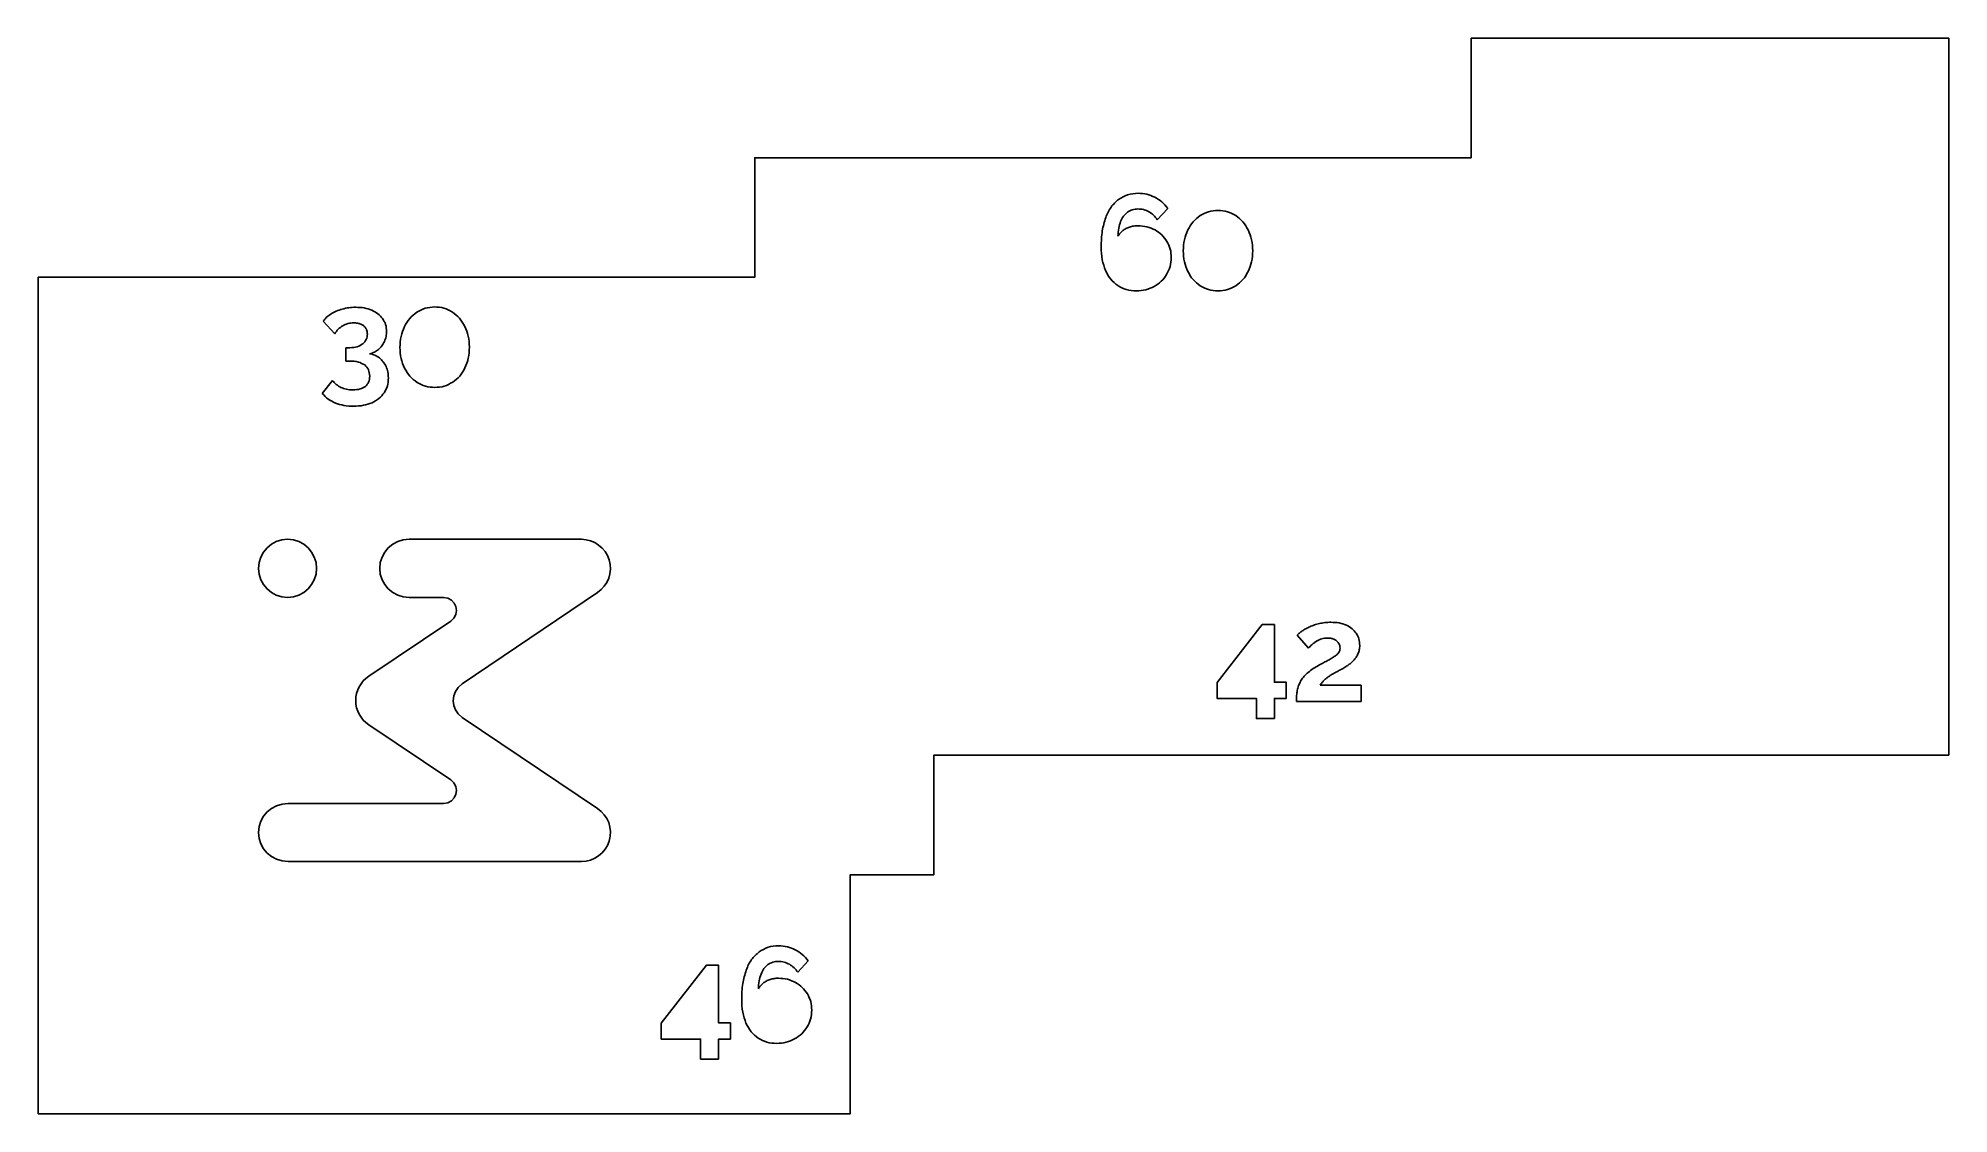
# Model space of a CAD drawing. Header units: millimetres. Extents: x -36.4 to 43.6, y -18.5 to 26.5.
import ezdxf

# ---------------------------------------------------------------- set-up
doc = ezdxf.new("R2010")
doc.units = ezdxf.units.MM
doc.layers.get('0').update_dxf_attribs({"linetype": 'CONTINUOUS'})

msp = doc.modelspace()

# ---------------------------------------------------------------- linework, layer by layer
for p, q in [((10.94, 19.428), (10.506, 18.954)), ((-23.94, 14.182), (-24.415, 14.709)), ((-23.473, 13.034), (-23.476, 13.598)), ((-23.476, 13.598), (-23.301, 13.598)), ((-23.315, 13.035), (-23.473, 13.034)), ((-24.459, 11.684), (-24.033, 12.221)), ((-20.816, 5.58), (-13.604, 5.58)), ((-12.934, 3.357), (-18.606, -0.472)), ((-19.384, 3.147), (-20.816, 3.147)), ((-22.515, -0.144), (-19.083, 2.158)), ((16.841, 1.023), (16.362, 1.575)), ((17.326, -0.521), (19.044, -0.521)), ((19.044, -0.521), (19.044, -1.203)), ((19.044, -1.203), (16.328, -1.203)), ((-19.083, -4.481), (-22.515, -2.178)), ((-18.605, -1.869), (-12.934, -5.68)), ((-25.891, -5.47), (-19.384, -5.47)), ((-13.604, -7.902), (-25.891, -7.902)), ((-4.115, -12.057), (-4.549, -12.531))]:
    msp.add_line(p, q)
for points in [[(43.647, -3.454), (1.147, -3.454), (1.147, -8.454), (-2.353, -8.454), (-2.353, -18.454), (-36.353, -18.454), (-36.353, 16.546), (-6.353, 16.546), (-6.353, 21.546), (23.647, 21.546), (23.647, 26.546), (43.647, 26.546)], [(15.41, -1.918), (15.41, -1.079), (15.906, -1.079), (15.906, -0.403), (15.41, -0.403), (15.41, 2.014), (14.897, 2.014), (13.01, -0.408), (13.01, -1.079), (14.655, -1.079), (14.655, -1.918)], [(-7.862, -16.17), (-7.862, -15.331), (-7.366, -15.331), (-7.366, -14.655), (-7.862, -14.655), (-7.862, -12.238), (-8.374, -12.238), (-10.262, -14.66), (-10.262, -15.331), (-8.616, -15.331), (-8.616, -16.17)]]:
    msp.add_lwpolyline(points, close=True)
for points, knots in [([(8.883, 19.802), (9.007, 19.877), (9.26, 20.03), (9.555, 20.049), (9.706, 20.059)], [-0.08729892, -0.08729892, -0.08729892, -0.08729892, -0.04468724, 0, 0, 0, 0]), ([(9.706, 20.059), (9.828, 20.052), (10.07, 20.04), (10.292, 19.943), (10.402, 19.895)], [-0.07198908, -0.07198908, -0.07198908, -0.07198908, -0.03549219, 0, 0, 0, 0]), ([(8.345, 19.042), (8.411, 19.197), (8.536, 19.49), (8.772, 19.702), (8.883, 19.802)], [-0.09416988, -0.09416988, -0.09416988, -0.09416988, -0.04437319, 0, 0, 0, 0]), ([(9.255, 19.27), (9.196, 19.218), (9.072, 19.109), (9.004, 18.957), (8.968, 18.878)], [-0.04906759, -0.04906759, -0.04906759, -0.04906759, -0.02571309, 0, 0, 0, 0]), ([(9.695, 19.405), (9.614, 19.4), (9.456, 19.39), (9.321, 19.309), (9.255, 19.27)], [-0.04657782, -0.04657782, -0.04657782, -0.04657782, -0.02267561, 0, 0, 0, 0]), ([(10.157, 19.284), (10.084, 19.319), (9.938, 19.39), (9.776, 19.4), (9.695, 19.405)], [-0.04817077, -0.04817077, -0.04817077, -0.04817077, -0.02413439, 0, 0, 0, 0]), ([(10.506, 18.954), (10.458, 19.02), (10.361, 19.151), (10.225, 19.24), (10.157, 19.284)], [-0.04838276, -0.04838276, -0.04838276, -0.04838276, -0.02412783, 0, 0, 0, 0]), ([(10.402, 19.895), (10.504, 19.834), (10.712, 19.711), (10.863, 19.523), (10.94, 19.428)], [-0.0717941, -0.0717941, -0.0717941, -0.0717941, -0.03634329, 0, 0, 0, 0]), ([(12.3, 19.124), (12.415, 19.188), (12.647, 19.317), (12.912, 19.334), (13.047, 19.343)], [0, 0, 0, 0, 0.03879741, 0.07868281, 0.07868281, 0.07868281, 0.07868281]), ([(13.047, 19.343), (13.181, 19.334), (13.447, 19.317), (13.679, 19.188), (13.793, 19.124)], [0, 0, 0, 0, 0.0398854, 0.07868281, 0.07868281, 0.07868281, 0.07868281]), ([(8.157, 17.811), (8.162, 18.036), (8.171, 18.455), (8.29, 18.856), (8.345, 19.042)], [-0.1250259, -0.1250259, -0.1250259, -0.1250259, -0.0577476, 0, 0, 0, 0]), ([(8.968, 18.878), (8.938, 18.785), (8.873, 18.584), (8.861, 18.374), (8.855, 18.261)], [-0.0629413, -0.0629413, -0.0629413, -0.0629413, -0.03362105, 0, 0, 0, 0]), ([(8.855, 18.261), (8.883, 18.305), (8.94, 18.392), (9.019, 18.461), (9.058, 18.495)], [-0.03108708, -0.03108708, -0.03108708, -0.03108708, -0.01559012, 0, 0, 0, 0]), ([(9.058, 18.495), (9.102, 18.526), (9.19, 18.59), (9.293, 18.628), (9.345, 18.647)], [-0.03264093, -0.03264093, -0.03264093, -0.03264093, -0.01666323, 0, 0, 0, 0]), ([(9.345, 18.647), (9.401, 18.663), (9.516, 18.695), (9.634, 18.699), (9.695, 18.701)], [-0.03544929, -0.03544929, -0.03544929, -0.03544929, -0.01807776, 0, 0, 0, 0]), ([(9.695, 18.701), (9.823, 18.694), (10.073, 18.681), (10.3, 18.575), (10.41, 18.523)], [-0.07434401, -0.07434401, -0.07434401, -0.07434401, -0.03619781, 0, 0, 0, 0]), ([(10.41, 18.523), (10.51, 18.459), (10.707, 18.332), (10.842, 18.14), (10.909, 18.044)], [-0.06972182, -0.06972182, -0.06972182, -0.06972182, -0.03462221, 0, 0, 0, 0]), ([(11.593, 17.656), (11.6, 17.812), (11.613, 18.112), (11.727, 18.39), (11.782, 18.524)], [0, 0, 0, 0, 0.04638061, 0.08949657, 0.08949657, 0.08949657, 0.08949657]), ([(11.782, 18.524), (11.85, 18.644), (11.983, 18.878), (12.196, 19.043), (12.3, 19.124)], [0, 0, 0, 0, 0.04070864, 0.07994869, 0.07994869, 0.07994869, 0.07994869]), ([(13.793, 19.124), (13.898, 19.043), (14.111, 18.878), (14.244, 18.644), (14.312, 18.524)], [0, 0, 0, 0, 0.03924003, 0.07994868, 0.07994868, 0.07994868, 0.07994868]), ([(14.312, 18.524), (14.367, 18.39), (14.481, 18.112), (14.494, 17.812), (14.5, 17.656)], [0, 0, 0, 0, 0.04311601, 0.08949658, 0.08949658, 0.08949658, 0.08949658]), ([(8.337, 16.825), (8.284, 16.974), (8.172, 17.293), (8.162, 17.631), (8.157, 17.811)], [-0.1007601, -0.1007601, -0.1007601, -0.1007601, -0.0535702, 0, 0, 0, 0]), ([(10.909, 18.044), (10.962, 17.94), (11.071, 17.726), (11.085, 17.487), (11.092, 17.366)], [-0.07099708, -0.07099708, -0.07099708, -0.07099708, -0.0361362, 0, 0, 0, 0]), ([(11.782, 16.787), (11.727, 16.921), (11.613, 17.199), (11.6, 17.5), (11.593, 17.656)], [0, 0, 0, 0, 0.04311392, 0.08948794, 0.08948794, 0.08948794, 0.08948794]), ([(14.5, 17.656), (14.494, 17.5), (14.481, 17.199), (14.367, 16.921), (14.312, 16.787)], [0, 0, 0, 0, 0.04637402, 0.08948795, 0.08948795, 0.08948795, 0.08948795]), ([(8.847, 16.194), (8.742, 16.277), (8.526, 16.45), (8.401, 16.697), (8.337, 16.825)], [-0.08198168, -0.08198168, -0.08198168, -0.08198168, -0.04235534, 0, 0, 0, 0]), ([(11.092, 17.366), (11.084, 17.24), (11.069, 16.991), (10.954, 16.77), (10.897, 16.661)], [-0.07378412, -0.07378412, -0.07378412, -0.07378412, -0.03642452, 0, 0, 0, 0]), ([(9.627, 15.974), (9.484, 15.982), (9.207, 15.997), (8.964, 16.13), (8.847, 16.194)], [-0.08197913, -0.08197913, -0.08197913, -0.08197913, -0.03957956, 0, 0, 0, 0]), ([(10.373, 16.16), (10.258, 16.106), (10.022, 15.995), (9.761, 15.981), (9.627, 15.974)], [-0.07758566, -0.07758566, -0.07758566, -0.07758566, -0.03977951, 0, 0, 0, 0]), ([(10.897, 16.661), (10.827, 16.561), (10.684, 16.36), (10.478, 16.227), (10.373, 16.16)], [-0.07312179, -0.07312179, -0.07312179, -0.07312179, -0.03676165, 0, 0, 0, 0]), ([(12.3, 16.191), (12.196, 16.271), (11.982, 16.434), (11.85, 16.668), (11.782, 16.787)], [0, 0, 0, 0, 0.03910285, 0.07975362, 0.07975362, 0.07975362, 0.07975362]), ([(13.047, 15.974), (12.912, 15.983), (12.647, 15.999), (12.415, 16.127), (12.3, 16.191)], [0, 0, 0, 0, 0.03987593, 0.07858568, 0.07858568, 0.07858568, 0.07858568]), ([(13.793, 16.191), (13.679, 16.127), (13.446, 15.999), (13.181, 15.983), (13.047, 15.974)], [0, 0, 0, 0, 0.03870974, 0.07858568, 0.07858568, 0.07858568, 0.07858568]), ([(14.312, 16.787), (14.244, 16.668), (14.111, 16.434), (13.898, 16.271), (13.793, 16.191)], [0, 0, 0, 0, 0.04065078, 0.0797536, 0.0797536, 0.0797536, 0.0797536]), ([(-24.093, 15.012), (-24.02, 15.053), (-23.87, 15.137), (-23.706, 15.188), (-23.62, 15.214)], [0, 0, 0, 0, 0.02484999, 0.05150776, 0.05150776, 0.05150776, 0.05150776]), ([(-23.62, 15.214), (-23.53, 15.236), (-23.345, 15.28), (-23.156, 15.286), (-23.06, 15.29)], [0, 0, 0, 0, 0.02793965, 0.05666006, 0.05666006, 0.05666006, 0.05666006]), ([(-23.06, 15.29), (-22.939, 15.286), (-22.708, 15.279), (-22.49, 15.203), (-22.386, 15.167)], [0, 0, 0, 0, 0.03612297, 0.06884939, 0.06884939, 0.06884939, 0.06884939]), ([(-20.504, 15.081), (-20.39, 15.146), (-20.159, 15.276), (-19.893, 15.294), (-19.759, 15.304)], [0, 0, 0, 0, 0.03879741, 0.07868281, 0.07868281, 0.07868281, 0.07868281]), ([(-19.759, 15.304), (-19.624, 15.296), (-19.359, 15.28), (-19.126, 15.151), (-19.011, 15.088)], [0, 0, 0, 0, 0.03988543, 0.07868279, 0.07868279, 0.07868279, 0.07868279]), ([(-24.415, 14.709), (-24.372, 14.766), (-24.28, 14.885), (-24.157, 14.968), (-24.093, 15.012)], [0, 0, 0, 0, 0.02147162, 0.04449988, 0.04449988, 0.04449988, 0.04449988]), ([(-23.603, 14.515), (-23.67, 14.471), (-23.804, 14.382), (-23.894, 14.249), (-23.94, 14.182)], [0, 0, 0, 0, 0.02363388, 0.04780883, 0.04780883, 0.04780883, 0.04780883]), ([(-23.142, 14.636), (-23.224, 14.631), (-23.386, 14.621), (-23.532, 14.55), (-23.603, 14.515)], [0, 0, 0, 0, 0.02440526, 0.04810115, 0.04810115, 0.04810115, 0.04810115]), ([(-22.846, 14.585), (-22.891, 14.6), (-22.987, 14.631), (-23.089, 14.634), (-23.142, 14.636)], [0, 0, 0, 0, 0.01427776, 0.03017631, 0.03017631, 0.03017631, 0.03017631]), ([(-22.645, 14.429), (-22.672, 14.462), (-22.728, 14.528), (-22.806, 14.566), (-22.846, 14.585)], [0, 0, 0, 0, 0.01258012, 0.02565675, 0.02565675, 0.02565675, 0.02565675]), ([(-22.571, 14.169), (-22.573, 14.218), (-22.578, 14.31), (-22.624, 14.391), (-22.645, 14.429)], [0, 0, 0, 0, 0.0144486, 0.0273998, 0.0273998, 0.0273998, 0.0273998]), ([(-22.386, 15.167), (-22.296, 15.122), (-22.12, 15.036), (-21.993, 14.886), (-21.931, 14.814)], [0, 0, 0, 0, 0.0299574, 0.05810794, 0.05810794, 0.05810794, 0.05810794]), ([(-21.931, 14.814), (-21.883, 14.734), (-21.785, 14.571), (-21.772, 14.38), (-21.766, 14.283)], [0, 0, 0, 0, 0.02759671, 0.05633041, 0.05633041, 0.05633041, 0.05633041]), ([(-21.205, 13.61), (-21.199, 13.766), (-21.188, 14.067), (-21.075, 14.345), (-21.02, 14.48)], [0, 0, 0, 0, 0.04638061, 0.08949658, 0.08949658, 0.08949658, 0.08949658]), ([(-21.02, 14.48), (-20.953, 14.599), (-20.821, 14.834), (-20.609, 15), (-20.504, 15.081)], [0, 0, 0, 0, 0.04070862, 0.07994869, 0.07994869, 0.07994869, 0.07994869]), ([(-19.011, 15.088), (-18.907, 15.007), (-18.693, 14.843), (-18.559, 14.609), (-18.491, 14.49)], [0, 0, 0, 0, 0.03924007, 0.07994872, 0.07994872, 0.07994872, 0.07994872]), ([(-18.491, 14.49), (-18.435, 14.357), (-18.32, 14.079), (-18.305, 13.778), (-18.298, 13.622)], [0, 0, 0, 0, 0.04311601, 0.08949658, 0.08949658, 0.08949658, 0.08949658]), ([(-23.301, 13.598), (-23.196, 13.603), (-23.002, 13.612), (-22.838, 13.715), (-22.764, 13.763)], [0, 0, 0, 0, 0.03090085, 0.05706753, 0.05706753, 0.05706753, 0.05706753]), ([(-22.764, 13.763), (-22.707, 13.82), (-22.596, 13.933), (-22.579, 14.091), (-22.571, 14.169)], [0, 0, 0, 0, 0.02335078, 0.04616951, 0.04616951, 0.04616951, 0.04616951]), ([(-21.854, 13.86), (-21.886, 13.796), (-21.95, 13.67), (-22.053, 13.572), (-22.103, 13.524)], [0, 0, 0, 0, 0.02129229, 0.04206933, 0.04206933, 0.04206933, 0.04206933]), ([(-21.766, 14.283), (-21.769, 14.21), (-21.776, 14.064), (-21.828, 13.928), (-21.854, 13.86)], [0, 0, 0, 0, 0.02183534, 0.04349619, 0.04349619, 0.04349619, 0.04349619]), ([(-21.013, 12.742), (-21.068, 12.876), (-21.184, 13.154), (-21.198, 13.454), (-21.205, 13.61)], [0, 0, 0, 0, 0.04311391, 0.08948793, 0.08948793, 0.08948793, 0.08948793]), ([(-18.298, 13.622), (-18.304, 13.467), (-18.316, 13.166), (-18.429, 12.887), (-18.483, 12.753)], [0, 0, 0, 0, 0.04637402, 0.08948795, 0.08948795, 0.08948795, 0.08948795]), ([(-22.684, 12.874), (-22.769, 12.921), (-22.965, 13.029), (-23.189, 13.033), (-23.315, 13.035)], [0, 0, 0, 0, 0.02891289, 0.06603894, 0.06603894, 0.06603894, 0.06603894]), ([(-22.473, 12.409), (-22.481, 12.503), (-22.496, 12.684), (-22.623, 12.813), (-22.684, 12.874)], [0, 0, 0, 0, 0.02729779, 0.05253088, 0.05253088, 0.05253088, 0.05253088]), ([(-22.103, 13.524), (-22.159, 13.483), (-22.272, 13.4), (-22.409, 13.366), (-22.477, 13.348)], [0, 0, 0, 0, 0.02062147, 0.04167616, 0.04167616, 0.04167616, 0.04167616]), ([(-22.477, 13.348), (-22.401, 13.332), (-22.252, 13.298), (-22.127, 13.212), (-22.065, 13.169)], [0, 0, 0, 0, 0.0230553, 0.04530097, 0.04530097, 0.04530097, 0.04530097]), ([(-22.065, 13.169), (-22.01, 13.119), (-21.897, 13.016), (-21.826, 12.881), (-21.79, 12.812)], [0, 0, 0, 0, 0.02231545, 0.04539762, 0.04539762, 0.04539762, 0.04539762]), ([(-21.79, 12.812), (-21.761, 12.736), (-21.702, 12.582), (-21.694, 12.416), (-21.69, 12.331)], [0, 0, 0, 0, 0.02410658, 0.04946872, 0.04946872, 0.04946872, 0.04946872]), ([(-24.033, 12.221), (-23.982, 12.164), (-23.879, 12.051), (-23.746, 11.975), (-23.68, 11.938)], [0, 0, 0, 0, 0.02280668, 0.04552449, 0.04552449, 0.04552449, 0.04552449]), ([(-22.652, 11.98), (-22.599, 12.037), (-22.488, 12.157), (-22.478, 12.322), (-22.473, 12.409)], [0, 0, 0, 0, 0.02238498, 0.04776094, 0.04776094, 0.04776094, 0.04776094]), ([(-21.69, 12.331), (-21.696, 12.217), (-21.708, 11.997), (-21.815, 11.804), (-21.867, 11.71)], [0, 0, 0, 0, 0.03357956, 0.06528964, 0.06528964, 0.06528964, 0.06528964]), ([(-20.492, 12.148), (-20.597, 12.228), (-20.811, 12.39), (-20.945, 12.623), (-21.013, 12.742)], [0, 0, 0, 0, 0.03910285, 0.07975362, 0.07975362, 0.07975362, 0.07975362]), ([(-19.744, 11.935), (-19.879, 11.943), (-20.144, 11.958), (-20.377, 12.085), (-20.492, 12.148)], [0, 0, 0, 0, 0.03987593, 0.07858568, 0.07858568, 0.07858568, 0.07858568]), ([(-18.999, 12.154), (-19.113, 12.091), (-19.345, 11.961), (-19.61, 11.944), (-19.744, 11.935)], [0, 0, 0, 0, 0.03870969, 0.07858565, 0.07858565, 0.07858565, 0.07858565]), ([(-18.483, 12.753), (-18.55, 12.634), (-18.682, 12.399), (-18.895, 12.235), (-18.999, 12.154)], [0, 0, 0, 0, 0.04065078, 0.07975365, 0.07975365, 0.07975365, 0.07975365]), ([(-23.908, 11.283), (-24.013, 11.333), (-24.221, 11.433), (-24.38, 11.601), (-24.459, 11.684)], [0, 0, 0, 0, 0.03465203, 0.06862766, 0.06862766, 0.06862766, 0.06862766]), ([(-23.15, 11.148), (-23.285, 11.152), (-23.545, 11.16), (-23.791, 11.243), (-23.908, 11.283)], [0, 0, 0, 0, 0.04049938, 0.07740362, 0.07740362, 0.07740362, 0.07740362]), ([(-23.68, 11.938), (-23.604, 11.908), (-23.442, 11.843), (-23.268, 11.838), (-23.175, 11.835)], [0, 0, 0, 0, 0.0241854, 0.05184362, 0.05184362, 0.05184362, 0.05184362]), ([(-23.175, 11.835), (-23.072, 11.839), (-22.885, 11.845), (-22.724, 11.939), (-22.652, 11.98)], [0, 0, 0, 0, 0.03049122, 0.05505899, 0.05505899, 0.05505899, 0.05505899]), ([(-22.376, 11.298), (-22.494, 11.255), (-22.743, 11.163), (-23.009, 11.154), (-23.15, 11.148)], [0, 0, 0, 0, 0.03748693, 0.07926707, 0.07926707, 0.07926707, 0.07926707]), ([(-21.867, 11.71), (-21.935, 11.626), (-22.075, 11.452), (-22.273, 11.35), (-22.376, 11.298)], [0, 0, 0, 0, 0.03198909, 0.066089, 0.066089, 0.066089, 0.066089]), ([(-27.128, 4.364), (-27.128, 5.035), (-26.584, 5.58), (-25.912, 5.58), (-25.241, 5.58), (-24.697, 5.035), (-24.697, 4.364), (-24.697, 3.692), (-25.241, 3.148), (-25.912, 3.148), (-26.584, 3.148), (-27.128, 3.692), (-27.128, 4.364)], [0, 0, 0, 0, 1, 1, 1, 2, 2, 2, 3, 3, 3, 4, 4, 4, 4]), ([(-20.816, 3.147), (-21.508, 3.147), (-22.053, 3.693), (-22.053, 4.363), (-22.053, 5.034), (-21.508, 5.58), (-20.816, 5.58)], [9, 9, 9, 9, 10, 10, 10, 11, 11, 11, 11]), ([(16.362, 1.575), (16.392, 1.603), (16.459, 1.665), (16.533, 1.718), (16.573, 1.747)], [0, 0, 0, 0, 0.01236913, 0.02725648, 0.02725648, 0.02725648, 0.02725648]), ([(16.573, 1.747), (16.621, 1.778), (16.722, 1.844), (16.831, 1.895), (16.889, 1.921)], [0, 0, 0, 0, 0.01707946, 0.0361019, 0.0361019, 0.0361019, 0.0361019]), ([(16.889, 1.921), (16.953, 1.948), (17.085, 2.002), (17.223, 2.038), (17.295, 2.057)], [0, 0, 0, 0, 0.02068938, 0.04280249, 0.04280249, 0.04280249, 0.04280249]), ([(17.295, 2.057), (17.371, 2.072), (17.528, 2.104), (17.688, 2.108), (17.771, 2.11)], [0, 0, 0, 0, 0.02337543, 0.04798926, 0.04798926, 0.04798926, 0.04798926]), ([(17.771, 2.11), (17.89, 2.106), (18.115, 2.1), (18.326, 2.023), (18.424, 1.987)], [0, 0, 0, 0, 0.03562501, 0.06686745, 0.06686745, 0.06686745, 0.06686745]), ([(18.424, 1.987), (18.508, 1.944), (18.67, 1.86), (18.784, 1.717), (18.838, 1.648)], [0, 0, 0, 0, 0.02798921, 0.05407704, 0.05407704, 0.05407704, 0.05407704]), ([(18.838, 1.648), (18.88, 1.572), (18.966, 1.413), (18.977, 1.233), (18.982, 1.141)], [0, 0, 0, 0, 0.02587054, 0.05333026, 0.05333026, 0.05333026, 0.05333026]), ([(16.993, 1.183), (16.966, 1.158), (16.912, 1.107), (16.864, 1.051), (16.841, 1.023)], [0, 0, 0, 0, 0.01120515, 0.02213607, 0.02213607, 0.02213607, 0.02213607]), ([(17.176, 1.321), (17.144, 1.3), (17.08, 1.258), (17.022, 1.208), (16.993, 1.183)], [0, 0, 0, 0, 0.01154456, 0.02295086, 0.02295086, 0.02295086, 0.02295086]), ([(17.39, 1.417), (17.353, 1.405), (17.278, 1.38), (17.21, 1.341), (17.176, 1.321)], [0, 0, 0, 0, 0.01185277, 0.02350975, 0.02350975, 0.02350975, 0.02350975]), ([(17.641, 1.451), (17.597, 1.45), (17.513, 1.447), (17.43, 1.427), (17.39, 1.417)], [0, 0, 0, 0, 0.01305555, 0.02536178, 0.02536178, 0.02536178, 0.02536178]), ([(17.923, 1.393), (17.881, 1.41), (17.791, 1.446), (17.693, 1.449), (17.641, 1.451)], [0, 0, 0, 0, 0.01340408, 0.02896499, 0.02896499, 0.02896499, 0.02896499]), ([(17.914, 0.673), (17.951, 0.699), (18.019, 0.745), (18.073, 0.807), (18.097, 0.836)], [0, 0, 0, 0, 0.01333994, 0.02456877, 0.02456877, 0.02456877, 0.02456877]), ([(18.097, 1.239), (18.074, 1.269), (18.026, 1.332), (17.958, 1.372), (17.923, 1.393)], [0, 0, 0, 0, 0.01142219, 0.02348994, 0.02348994, 0.02348994, 0.02348994]), ([(18.159, 1.027), (18.157, 1.065), (18.152, 1.14), (18.115, 1.206), (18.097, 1.239)], [0, 0, 0, 0, 0.01121996, 0.02233622, 0.02233622, 0.02233622, 0.02233622]), ([(18.097, 0.836), (18.115, 0.865), (18.152, 0.923), (18.157, 0.992), (18.159, 1.027)], [0, 0, 0, 0, 0.01004809, 0.0203588, 0.0203588, 0.0203588, 0.0203588]), ([(18.982, 1.141), (18.979, 1.077), (18.974, 0.954), (18.93, 0.84), (18.909, 0.786)], [0, 0, 0, 0, 0.01899579, 0.03649659, 0.03649659, 0.03649659, 0.03649659]), ([(16.776, -0.025), (16.84, 0.028), (16.977, 0.142), (17.131, 0.232), (17.213, 0.28)], [0, 0, 0, 0, 0.0248932, 0.0533464, 0.0533464, 0.0533464, 0.0533464]), ([(17.213, 0.28), (17.285, 0.319), (17.42, 0.392), (17.556, 0.465), (17.618, 0.499)], [0, 0, 0, 0, 0.02467282, 0.0461214, 0.0461214, 0.0461214, 0.0461214]), ([(17.618, 0.499), (17.673, 0.529), (17.773, 0.584), (17.87, 0.645), (17.914, 0.673)], [0, 0, 0, 0, 0.01849279, 0.03431901, 0.03431901, 0.03431901, 0.03431901]), ([(18.221, 0.144), (18.166, 0.115), (18.06, 0.059), (17.956, 0.002), (17.906, -0.025)], [0, 0, 0, 0, 0.01881167, 0.0357937, 0.0357937, 0.0357937, 0.0357937]), ([(18.478, 0.304), (18.435, 0.275), (18.351, 0.218), (18.264, 0.168), (18.221, 0.144)], [0, 0, 0, 0, 0.01560783, 0.03024953, 0.03024953, 0.03024953, 0.03024953]), ([(18.723, 0.513), (18.684, 0.475), (18.608, 0.399), (18.521, 0.336), (18.478, 0.304)], [0, 0, 0, 0, 0.01617334, 0.03225959, 0.03225959, 0.03225959, 0.03225959]), ([(18.909, 0.786), (18.883, 0.736), (18.832, 0.638), (18.759, 0.554), (18.723, 0.513)], [0, 0, 0, 0, 0.01674716, 0.0330705, 0.0330705, 0.0330705, 0.0330705]), ([(-22.515, -2.178), (-22.851, -1.948), (-23.06, -1.57), (-23.06, -1.172), (-23.06, -0.752), (-22.851, -0.375), (-22.515, -0.144)], [4, 4, 4, 4, 5, 5, 5, 6, 6, 6, 6]), ([(16.328, -1.203), (16.33, -1.121), (16.332, -0.966), (16.356, -0.813), (16.368, -0.741)], [0, 0, 0, 0, 0.02439602, 0.0464036, 0.0464036, 0.0464036, 0.0464036]), ([(16.368, -0.741), (16.383, -0.674), (16.414, -0.541), (16.475, -0.419), (16.506, -0.359)], [0, 0, 0, 0, 0.0205405, 0.04074808, 0.04074808, 0.04074808, 0.04074808]), ([(16.506, -0.359), (16.543, -0.3), (16.619, -0.178), (16.723, -0.077), (16.776, -0.025)], [0, 0, 0, 0, 0.02077718, 0.04307953, 0.04307953, 0.04307953, 0.04307953]), ([(17.469, -0.338), (17.443, -0.365), (17.389, -0.422), (17.347, -0.488), (17.326, -0.521)], [0, 0, 0, 0, 0.0115228, 0.02334119, 0.02334119, 0.02334119, 0.02334119]), ([(17.658, -0.18), (17.624, -0.205), (17.558, -0.254), (17.498, -0.311), (17.469, -0.338)], [0, 0, 0, 0, 0.01274282, 0.02460349, 0.02460349, 0.02460349, 0.02460349]), ([(17.906, -0.025), (17.861, -0.05), (17.776, -0.098), (17.696, -0.154), (17.658, -0.18)], [0, 0, 0, 0, 0.01533307, 0.02923421, 0.02923421, 0.02923421, 0.02923421]), ([(-6.709, -12.443), (-6.644, -12.288), (-6.519, -11.995), (-6.283, -11.783), (-6.171, -11.683)], [-0.09416988, -0.09416988, -0.09416988, -0.09416988, -0.04437319, 0, 0, 0, 0]), ([(-6.171, -11.683), (-6.048, -11.608), (-5.795, -11.455), (-5.5, -11.436), (-5.349, -11.426)], [-0.08729893, -0.08729893, -0.08729893, -0.08729893, -0.04468723, 0, 0, 0, 0]), ([(-5.349, -11.426), (-5.226, -11.433), (-4.984, -11.446), (-4.763, -11.542), (-4.653, -11.59)], [-0.07198906, -0.07198906, -0.07198906, -0.07198906, -0.03549215, 0, 0, 0, 0]), ([(-4.653, -11.59), (-4.551, -11.651), (-4.343, -11.774), (-4.192, -11.962), (-4.115, -12.057)], [-0.07179411, -0.07179411, -0.07179411, -0.07179411, -0.03634325, 0, 0, 0, 0]), ([(-6.898, -13.674), (-6.893, -13.449), (-6.883, -13.03), (-6.764, -12.629), (-6.709, -12.443)], [-0.1250259, -0.1250259, -0.1250259, -0.1250259, -0.0577476, 0, 0, 0, 0]), ([(-6.087, -12.607), (-6.117, -12.7), (-6.182, -12.901), (-6.193, -13.111), (-6.2, -13.224)], [-0.0629413, -0.0629413, -0.0629413, -0.0629413, -0.03362105, 0, 0, 0, 0]), ([(-5.8, -12.215), (-5.859, -12.267), (-5.983, -12.376), (-6.051, -12.528), (-6.087, -12.607)], [-0.04906759, -0.04906759, -0.04906759, -0.04906759, -0.02571311, 0, 0, 0, 0]), ([(-5.36, -12.08), (-5.441, -12.085), (-5.598, -12.095), (-5.734, -12.176), (-5.8, -12.215)], [-0.0465778, -0.0465778, -0.0465778, -0.0465778, -0.0226756, 0, 0, 0, 0]), ([(-5.709, -12.838), (-5.653, -12.822), (-5.539, -12.79), (-5.421, -12.786), (-5.36, -12.784)], [-0.03544929, -0.03544929, -0.03544929, -0.03544929, -0.01807773, 0, 0, 0, 0]), ([(-4.898, -12.201), (-4.971, -12.166), (-5.117, -12.095), (-5.279, -12.085), (-5.36, -12.08)], [-0.04817077, -0.04817077, -0.04817077, -0.04817077, -0.02413439, 0, 0, 0, 0]), ([(-5.36, -12.784), (-5.232, -12.791), (-4.982, -12.804), (-4.755, -12.91), (-4.645, -12.962)], [-0.07434401, -0.07434401, -0.07434401, -0.07434401, -0.03619779, 0, 0, 0, 0]), ([(-4.549, -12.531), (-4.597, -12.465), (-4.693, -12.334), (-4.83, -12.245), (-4.898, -12.201)], [-0.04838277, -0.04838277, -0.04838277, -0.04838277, -0.0241278, 0, 0, 0, 0]), ([(-6.2, -13.224), (-6.171, -13.18), (-6.115, -13.093), (-6.036, -13.024), (-5.997, -12.99)], [-0.03108709, -0.03108709, -0.03108709, -0.03108709, -0.01559014, 0, 0, 0, 0]), ([(-5.997, -12.99), (-5.953, -12.959), (-5.864, -12.895), (-5.762, -12.857), (-5.709, -12.838)], [-0.03264092, -0.03264092, -0.03264092, -0.03264092, -0.01666322, 0, 0, 0, 0]), ([(-4.645, -12.962), (-4.545, -13.026), (-4.348, -13.153), (-4.213, -13.345), (-4.146, -13.441)], [-0.06972183, -0.06972183, -0.06972183, -0.06972183, -0.03462217, 0, 0, 0, 0]), ([(-4.146, -13.441), (-4.093, -13.545), (-3.984, -13.759), (-3.97, -13.998), (-3.963, -14.119)], [-0.07099707, -0.07099707, -0.07099707, -0.07099707, -0.03613619, 0, 0, 0, 0]), ([(-6.718, -14.66), (-6.77, -14.511), (-6.883, -14.192), (-6.893, -13.854), (-6.898, -13.674)], [-0.1007601, -0.1007601, -0.1007601, -0.1007601, -0.0535702, 0, 0, 0, 0]), ([(-3.963, -14.119), (-3.971, -14.245), (-3.986, -14.494), (-4.101, -14.715), (-4.157, -14.824)], [-0.07378411, -0.07378411, -0.07378411, -0.07378411, -0.0364245, 0, 0, 0, 0]), ([(-6.208, -15.291), (-6.313, -15.208), (-6.529, -15.035), (-6.653, -14.788), (-6.718, -14.66)], [-0.08198167, -0.08198167, -0.08198167, -0.08198167, -0.04235533, 0, 0, 0, 0]), ([(-4.157, -14.824), (-4.228, -14.924), (-4.37, -15.125), (-4.577, -15.258), (-4.681, -15.325)], [-0.07312181, -0.07312181, -0.07312181, -0.07312181, -0.03676166, 0, 0, 0, 0]), ([(-5.428, -15.511), (-5.571, -15.503), (-5.848, -15.488), (-6.091, -15.355), (-6.208, -15.291)], [-0.08197916, -0.08197916, -0.08197916, -0.08197916, -0.03957959, 0, 0, 0, 0]), ([(-4.681, -15.325), (-4.796, -15.379), (-5.033, -15.491), (-5.294, -15.504), (-5.428, -15.511)], [-0.07758562, -0.07758562, -0.07758562, -0.07758562, -0.03977944, 0, 0, 0, 0])]:
    msp.add_open_spline(points, degree=3, knots=knots)
for points in [[(-13.604, 5.58), (-13.08, 5.58), (-12.598, 5.223), (-12.451, 4.72)], [(-12.451, 4.72), (-12.284, 4.196), (-12.493, 3.651), (-12.934, 3.357)], [(-19.083, 2.158), (-18.64, 2.456), (-18.85, 3.147), (-19.384, 3.147)], [(-18.606, -0.472), (-19.102, -0.806), (-19.101, -1.536), (-18.605, -1.869)], [(-19.384, -5.47), (-18.851, -5.47), (-18.64, -4.778), (-19.083, -4.481)], [(-27.128, -6.686), (-27.128, -6.015), (-26.583, -5.47), (-25.891, -5.47)], [(-12.934, -5.68), (-12.493, -5.973), (-12.284, -6.518), (-12.451, -7.042)], [(-25.891, -7.902), (-26.583, -7.902), (-27.128, -7.357), (-27.128, -6.686)], [(-12.451, -7.042), (-12.598, -7.546), (-13.08, -7.902), (-13.604, -7.902)]]:
    msp.add_open_spline(points, degree=3)

doc.saveas('drawing.dxf')
